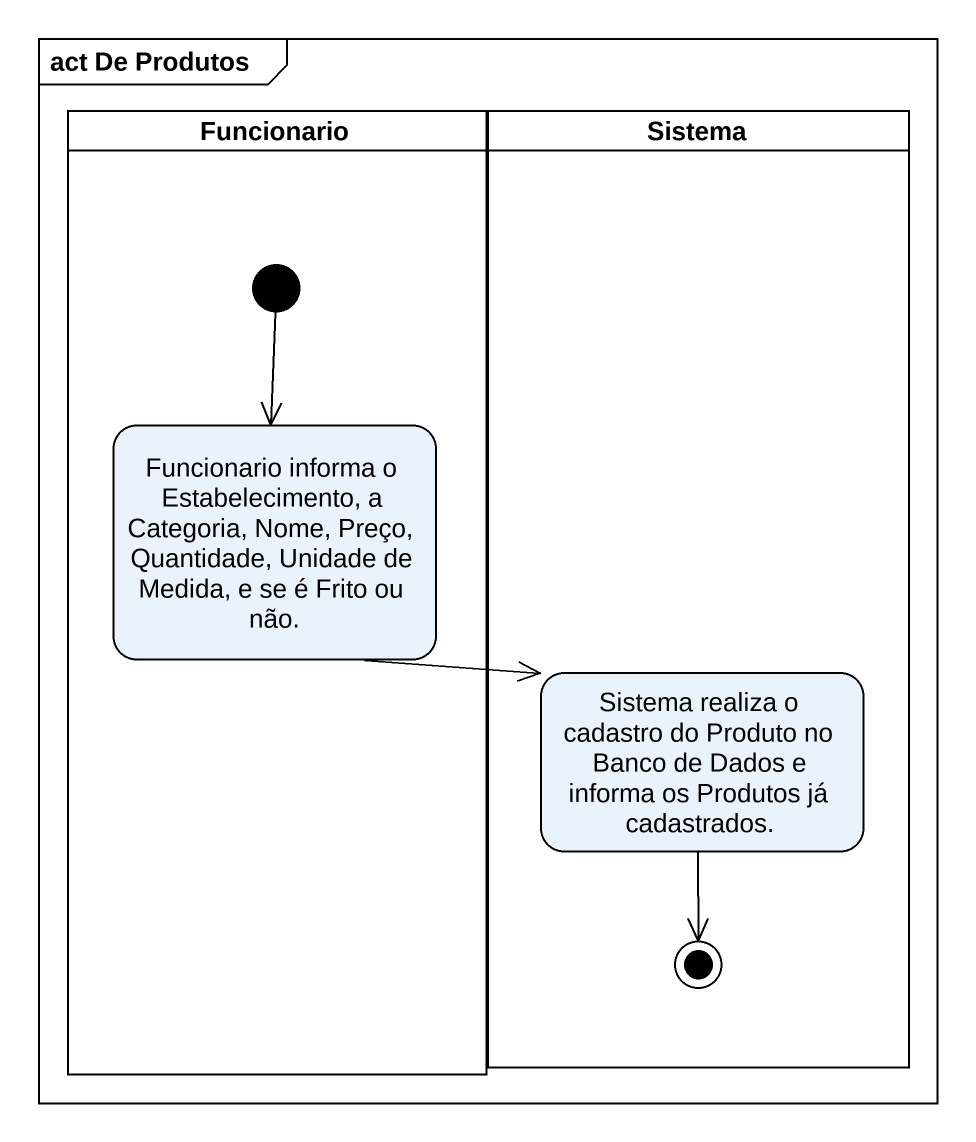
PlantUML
@startuml
mainframe act De Produtos
hide empty description
state Funcionario <<partition>> {
  state "Funcionario informa o Estabelecimento, a Categoria, Nome, Preço, Quantidade, Unidade de Medida, e se é Frito ou não." as Funcionario_informa_o
  [*] --> Funcionario_informa_o
}
state Sistema <<partition>> {
  state "Sistema realiza o cadastro do Produto no Banco de Dados e informa os Produtos já cadastrados." as Sistema_realiza_o_cadastro
  Sistema_realiza_o_cadastro --> [*]
}
Funcionario_informa_o -right-> Sistema_realiza_o_cadastro
@enduml
